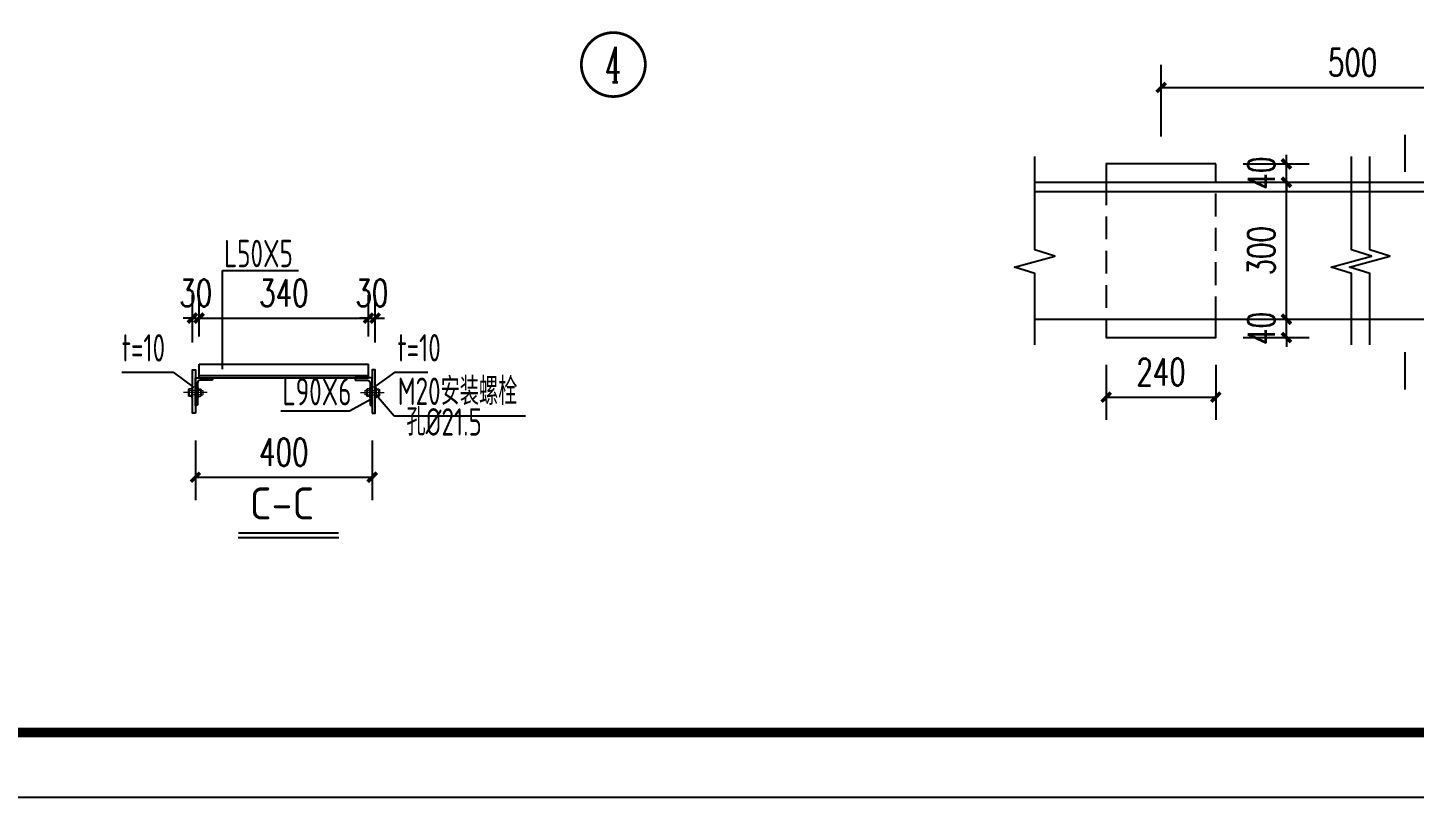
# Model space of a CAD drawing. Extents: x -33967 to 1773478, y -1022458 to -784650.
# Drawn here: x 1067948 to 1098298, y -1022458 to -1005619 of the extents above; entities that cross this region are included whole.
import ezdxf
from ezdxf.enums import TextEntityAlignment as Align

# ---------------------------------------------------------------- set-up
doc = ezdxf.new("R2010")
doc.units = 0
doc.header["$LTSCALE"] = 1000
doc.header["$MEASUREMENT"] = 0
doc.linetypes.add('DASHED', pattern=[0.75, 0.5, -0.25])
for name, color, linetype in [('AXIS', 3, 'Continuous'), ('B 板', 11, 'Continuous'), ('DIM', 146, 'Continuous'), ('Prof', 2, 'Continuous'), ('PUB_DIM', 3, 'Continuous'), ('PUB_TITLE', 4, 'Continuous'), ('TEXT', 7, 'Continuous'), ('TG', 110, 'Continuous'), ('THICK', 6, 'Continuous'), ('THIN', 7, 'Continuous'), ('型钢', 6, 'Continuous')]:
    doc.layers.add(name, color=color, linetype=linetype)
doc.layers.add('螺栓', color=15, linetype='Continuous', lineweight=18)
doc.styles.add('_TCH_DIM_T3', font='SIMPLEX', dxfattribs={"width": 0.705882, "bigfont": 'GBCBIG'})
doc.styles.add('_TCH_LABEL', font='COMPLEX', dxfattribs={"bigfont": 'GBCBIG'})
doc.styles.add('TSSD_Label', font='tssdeng.shx', dxfattribs={"width": 0.7, "bigfont": 'hztxt.shx'})
doc.styles.add('TSSD_Norm', font='tssdeng.shx', dxfattribs={"bigfont": 'hztxt.shx'})
doc.dimstyles.new('TCH-200-10', dxfattribs={"dimtxt": 595, "dimasz": 200, "dimexe": 500, "dimexo": 600, "dimgap": 252.5, "dimtad": 1, "dimdec": 0, "dimlfac": 0.1, "dimzin": 0, "dimdsep": 46, "dimtxsty": '_TCH_DIM_T3', "dimblk": 'ARCHTICK', "dimcen": 0.09, "dimclrd": 124, "dimclre": 124, "dimclrt": 7, "dimazin": 2, "dimtfac": 1, "dimtdec": 0, "dimtix": 1, "dimtmove": 2, "dimatfit": 3, "dimfxl": 1, "dimtolj": 1, "dimtzin": 0, "dimarcsym": 0})

# ---------------------------------------------------------------- blocks, each defined once
blk = doc.blocks.new('_ArchTick')
at = {"color": 0, "linetype": 'ByBlock', "const_width": 0.4}
blk.add_lwpolyline([(-0.5, -0.5), (0.5, 0.5)], dxfattribs=at)
blk = doc.blocks.new('*D242')
at = {"layer": 'AXIS', "color": 124, "lineweight": -2, "transparency": 16777216}
for p, q in [((1091556, -1012999), (1091556, -1014202)), ((1093956, -1012999), (1093956, -1014202)), ((1091556, -1013702), (1093956, -1013702))]:
    blk.add_line(p, q, dxfattribs=at)
at = {"layer": 'Defpoints', "color": 0, "transparency": 16777216}
for p in [(1091556, -1012399), (1093956, -1012399), (1093956, -1013702)]:
    blk.add_point(p, dxfattribs=at)
at = {"layer": 'AXIS', "color": 124, "lineweight": -2, "transparency": 16777216, "xscale": 200, "yscale": 200, "zscale": 200, "rotation": 180}
blk.add_blockref('_ArchTick', (1091556, -1013702), dxfattribs=at)
at = {"layer": 'AXIS', "color": 124, "lineweight": -2, "transparency": 16777216, "xscale": 200, "yscale": 200, "zscale": 200}
blk.add_blockref('_ArchTick', (1093956, -1013702), dxfattribs=at)
at = {"layer": 'AXIS', "color": 7, "transparency": 16777216, "insert": (1092756, -1013152), "char_height": 595, "attachment_point": 5, "style": '_TCH_DIM_T3'}
blk.add_mtext('\\A1;240', dxfattribs=at)
blk = doc.blocks.new('*D243')
at = {"layer": 'AXIS', "color": 124, "lineweight": -2, "transparency": 16777216}
for p, q in [((1092756, -1007999), (1092756, -1006427)), ((1101142, -1007959), (1101142, -1006427)), ((1092756, -1006927), (1101142, -1006927))]:
    blk.add_line(p, q, dxfattribs=at)
at = {"layer": 'Defpoints', "color": 0, "transparency": 16777216}
for p in [(1101142, -1006927), (1092756, -1008599), (1101142, -1008559)]:
    blk.add_point(p, dxfattribs=at)
at = {"layer": 'AXIS', "color": 124, "lineweight": -2, "transparency": 16777216, "xscale": 200, "yscale": 200, "zscale": 200, "rotation": 180}
blk.add_blockref('_ArchTick', (1092756, -1006927), dxfattribs=at)
at = {"layer": 'AXIS', "color": 124, "lineweight": -2, "transparency": 16777216, "xscale": 200, "yscale": 200, "zscale": 200}
blk.add_blockref('_ArchTick', (1101142, -1006927), dxfattribs=at)
at = {"layer": 'AXIS', "color": 7, "transparency": 16777216, "insert": (1096949, -1006377), "char_height": 595, "attachment_point": 5, "style": '_TCH_DIM_T3'}
blk.add_mtext('\\A1;500', dxfattribs=at)
blk = doc.blocks.new('*D244')
at = {"layer": 'AXIS', "color": 124, "lineweight": -2, "transparency": 16777216}
for p, q in [((1094556, -1008999), (1095999, -1008999)), ((1095499, -1011999), (1095499, -1008999)), ((1094556, -1011999), (1095999, -1011999))]:
    blk.add_line(p, q, dxfattribs=at)
at = {"layer": 'Defpoints', "color": 0, "transparency": 16777216}
for p in [(1093956, -1008999), (1095499, -1008999), (1093956, -1011999)]:
    blk.add_point(p, dxfattribs=at)
at = {"layer": 'AXIS', "color": 124, "lineweight": -2, "transparency": 16777216, "xscale": 200, "yscale": 200, "zscale": 200}
for p, rotation in [((1095499, -1008999), 90), ((1095499, -1011999), 270)]:
    blk.add_blockref('_ArchTick', p, dxfattribs=dict(at, rotation=rotation))
at = {"layer": 'AXIS', "color": 7, "transparency": 16777216, "insert": (1094949, -1010499), "char_height": 595, "attachment_point": 5, "rotation": 90, "style": '_TCH_DIM_T3'}
blk.add_mtext('\\A1;300', dxfattribs=at)
blk = doc.blocks.new('*D245')
at = {"layer": 'AXIS', "color": 124, "lineweight": -2, "transparency": 16777216}
for p, q in [((1095499, -1008599), (1095499, -1008399)), ((1094556, -1008599), (1095999, -1008599)), ((1095499, -1008999), (1095499, -1008599)), ((1094556, -1008999), (1095999, -1008999)), ((1095499, -1008999), (1095499, -1009199))]:
    blk.add_line(p, q, dxfattribs=at)
at = {"layer": 'Defpoints', "color": 0, "transparency": 16777216}
for p in [(1093956, -1008599), (1095499, -1008599), (1093956, -1008999)]:
    blk.add_point(p, dxfattribs=at)
at = {"layer": 'AXIS', "color": 124, "lineweight": -2, "transparency": 16777216, "xscale": 200, "yscale": 200, "zscale": 200}
for p, rotation in [((1095499, -1008599), 270), ((1095499, -1008999), 90)]:
    blk.add_blockref('_ArchTick', p, dxfattribs=dict(at, rotation=rotation))
at = {"layer": 'AXIS', "color": 7, "transparency": 16777216, "insert": (1094949, -1008799), "char_height": 595, "attachment_point": 5, "rotation": 90, "style": '_TCH_DIM_T3'}
blk.add_mtext('\\A1;40', dxfattribs=at)
blk = doc.blocks.new('*D246')
at = {"layer": 'AXIS', "color": 124, "lineweight": -2, "transparency": 16777216}
for p, q in [((1095499, -1011999), (1095499, -1011799)), ((1094556, -1011999), (1095999, -1011999)), ((1095499, -1012399), (1095499, -1011999)), ((1094556, -1012399), (1095999, -1012399)), ((1095499, -1012399), (1095499, -1012599))]:
    blk.add_line(p, q, dxfattribs=at)
at = {"layer": 'Defpoints', "color": 0, "transparency": 16777216}
for p in [(1093956, -1011999), (1095499, -1011999), (1093956, -1012399)]:
    blk.add_point(p, dxfattribs=at)
at = {"layer": 'AXIS', "color": 124, "lineweight": -2, "transparency": 16777216, "xscale": 200, "yscale": 200, "zscale": 200}
for p, rotation in [((1095499, -1011999), 270), ((1095499, -1012399), 90)]:
    blk.add_blockref('_ArchTick', p, dxfattribs=dict(at, rotation=rotation))
at = {"layer": 'AXIS', "color": 7, "transparency": 16777216, "insert": (1094949, -1012199), "char_height": 595, "attachment_point": 5, "rotation": 90, "style": '_TCH_DIM_T3'}
blk.add_mtext('\\A1;40', dxfattribs=at)
blk = doc.blocks.new('*D247')
at = {"layer": 'AXIS', "color": 124, "lineweight": -2, "transparency": 16777216}
for p, q in [((1075409, -1012379), (1075409, -1011473)), ((1075554, -1012505), (1075554, -1011473)), ((1075409, -1011973), (1075209, -1011973)), ((1075409, -1011973), (1075554, -1011973)), ((1075554, -1011973), (1075754, -1011973))]:
    blk.add_line(p, q, dxfattribs=at)
at = {"layer": 'Defpoints', "color": 0, "transparency": 16777216}
for p in [(1075554, -1011973), (1075409, -1012979), (1075554, -1013105)]:
    blk.add_point(p, dxfattribs=at)
at = {"layer": 'AXIS', "color": 124, "lineweight": -2, "transparency": 16777216, "xscale": 200, "yscale": 200, "zscale": 200}
blk.add_blockref('_ArchTick', (1075409, -1011973), dxfattribs=at)
at = {"layer": 'AXIS', "color": 124, "lineweight": -2, "transparency": 16777216, "xscale": 200, "yscale": 200, "zscale": 200, "rotation": 180}
blk.add_blockref('_ArchTick', (1075554, -1011973), dxfattribs=at)
at = {"layer": 'AXIS', "color": 7, "transparency": 16777216, "insert": (1075481, -1011423), "char_height": 595, "attachment_point": 5, "style": '_TCH_DIM_T3'}
blk.add_mtext('\\A1;30', dxfattribs=at)
blk = doc.blocks.new('*D248')
at = {"layer": 'AXIS', "color": 124, "lineweight": -2, "transparency": 16777216}
for p, q in [((1071699, -1012379), (1071699, -1011473)), ((1075409, -1012379), (1075409, -1011473)), ((1071699, -1011973), (1075409, -1011973))]:
    blk.add_line(p, q, dxfattribs=at)
at = {"layer": 'Defpoints', "color": 0, "transparency": 16777216}
for p in [(1075409, -1011973), (1071699, -1012979), (1075409, -1012979)]:
    blk.add_point(p, dxfattribs=at)
at = {"layer": 'AXIS', "color": 124, "lineweight": -2, "transparency": 16777216, "xscale": 200, "yscale": 200, "zscale": 200, "rotation": 180}
blk.add_blockref('_ArchTick', (1071699, -1011973), dxfattribs=at)
at = {"layer": 'AXIS', "color": 124, "lineweight": -2, "transparency": 16777216, "xscale": 200, "yscale": 200, "zscale": 200}
blk.add_blockref('_ArchTick', (1075409, -1011973), dxfattribs=at)
at = {"layer": 'AXIS', "color": 7, "transparency": 16777216, "insert": (1073554, -1011423), "char_height": 595, "attachment_point": 5, "style": '_TCH_DIM_T3'}
blk.add_mtext('\\A1;340', dxfattribs=at)
blk = doc.blocks.new('*D249')
at = {"layer": 'AXIS', "color": 124, "lineweight": -2, "transparency": 16777216}
for p, q in [((1071554, -1012505), (1071554, -1011473)), ((1071699, -1012379), (1071699, -1011473)), ((1071554, -1011973), (1071354, -1011973)), ((1071554, -1011973), (1071699, -1011973)), ((1071699, -1011973), (1071899, -1011973))]:
    blk.add_line(p, q, dxfattribs=at)
at = {"layer": 'Defpoints', "color": 0, "transparency": 16777216}
for p in [(1071699, -1011973), (1071699, -1012979), (1071554, -1013105)]:
    blk.add_point(p, dxfattribs=at)
at = {"layer": 'AXIS', "color": 124, "lineweight": -2, "transparency": 16777216, "xscale": 200, "yscale": 200, "zscale": 200}
blk.add_blockref('_ArchTick', (1071554, -1011973), dxfattribs=at)
at = {"layer": 'AXIS', "color": 124, "lineweight": -2, "transparency": 16777216, "xscale": 200, "yscale": 200, "zscale": 200, "rotation": 180}
blk.add_blockref('_ArchTick', (1071699, -1011973), dxfattribs=at)
at = {"layer": 'AXIS', "color": 7, "transparency": 16777216, "insert": (1071627, -1011423), "char_height": 595, "attachment_point": 5, "style": '_TCH_DIM_T3'}
blk.add_mtext('\\A1;30', dxfattribs=at)
blk = doc.blocks.new('*D250')
at = {"layer": 'AXIS', "color": 124, "lineweight": -2, "transparency": 16777216}
for p, q in [((1071618, -1014651), (1071618, -1015955)), ((1075491, -1014651), (1075491, -1015955)), ((1071618, -1015455), (1075491, -1015455))]:
    blk.add_line(p, q, dxfattribs=at)
at = {"layer": 'Defpoints', "color": 0, "transparency": 16777216}
for p in [(1071618, -1014051), (1075491, -1014051), (1075491, -1015455)]:
    blk.add_point(p, dxfattribs=at)
at = {"layer": 'AXIS', "color": 124, "lineweight": -2, "transparency": 16777216, "xscale": 200, "yscale": 200, "zscale": 200, "rotation": 180}
blk.add_blockref('_ArchTick', (1071618, -1015455), dxfattribs=at)
at = {"layer": 'AXIS', "color": 124, "lineweight": -2, "transparency": 16777216, "xscale": 200, "yscale": 200, "zscale": 200}
blk.add_blockref('_ArchTick', (1075491, -1015455), dxfattribs=at)
at = {"layer": 'AXIS', "color": 7, "transparency": 16777216, "insert": (1073554, -1014905), "char_height": 595, "attachment_point": 5, "style": '_TCH_DIM_T3'}
blk.add_mtext('\\A1;400', dxfattribs=at)

msp = doc.modelspace()

# ---------------------------------------------------------------- linework, layer by layer
for p, q in [((1098096.9, -1008775.2), (1098096.9, -1007959.6)), ((1098096.9, -1013532.2), (1098096.9, -1012716.6))]:
    msp.add_line(p, q)
at = {"const_width": 60, "elevation": -101181.1}
msp.add_lwpolyline([(1081466.6, -1006425.1, 1), (1080066.6, -1006425.1, 1)], format="xyb", close=True, dxfattribs=at)
at = {"layer": 'B 板'}
for points in [[(1093956.1, -1008599), (1091556.1, -1008599), (1091556.1, -1008999)], [(1093956.1, -1008999), (1093956.1, -1008599)], [(1091556.1, -1011999), (1091556.1, -1012399), (1093956.1, -1012399), (1093956.1, -1011999)]]:
    msp.add_lwpolyline(points, dxfattribs=at)
at = {"layer": 'B 板', "linetype": 'DASHED'}
for points in [[(1091556.1, -1008999), (1091556.1, -1011999)], [(1093956.1, -1011999), (1093956.1, -1008999)]]:
    msp.add_lwpolyline(points, dxfattribs=at)
at = {"layer": 'DIM'}
for points in [[(1089991, -1012559), (1089991, -1010999), (1089551, -1010859), (1090431, -1010619), (1089991, -1010479), (1089991, -1008439)], [(1096922.1, -1012559), (1096922.1, -1010999), (1096482.1, -1010859), (1097362.1, -1010619), (1096922.1, -1010479), (1096922.1, -1008439)], [(1097322.1, -1012559), (1097322.1, -1010999), (1096882.1, -1010859), (1097762.1, -1010619), (1097322.1, -1010479), (1097322.1, -1008439)]]:
    msp.add_lwpolyline(points, dxfattribs=at)
at = {"layer": 'Prof'}
for p, q in [((1071699.4, -1013282.7), (1071699.4, -1012979)), ((1071699.4, -1012979), (1075408.8, -1012979)), ((1075408.8, -1013282.7), (1075408.8, -1012979)), ((1071699.4, -1013231), (1075408.8, -1013231)), ((1071699.4, -1013282.7), (1075408.8, -1013282.7))]:
    msp.add_line(p, q, dxfattribs=at)
at = {"layer": 'PUB_DIM', "linetype": 'ByBlock'}
for p, q in [((1072210.4, -1010932.2), (1073878.2, -1010932.2)), ((1072210.4, -1013086.9), (1072210.4, -1010932.2)), ((1070009, -1013155.2), (1071133.4, -1013155.2)), ((1071133.4, -1013155.2), (1071584.2, -1013490.2)), ((1075983.1, -1013155.2), (1075519.8, -1013490.2)), ((1075983.1, -1013155.2), (1076704.8, -1013155.2)), ((1075573.7, -1013648.4), (1075968.5, -1014110.2)), ((1074993.4, -1014001.5), (1075442.5, -1013753)), ((1073488, -1014001.5), (1074993.4, -1014001.5)), ((1075968.5, -1014110.2), (1078842.1, -1014110.2))]:
    msp.add_line(p, q, dxfattribs=at)
at = {"layer": 'PUB_TITLE'}
msp.add_lwpolyline([(1012492.1, -1022458.4), (1131292.1, -1022458.4), (1131292.1, -938458.4), (1012492.1, -938458.4)], close=True, dxfattribs=at)
at = {"layer": 'PUB_TITLE', "const_width": 212.1}
msp.add_lwpolyline([(1015312.4, -1021044.2), (1015312.4, -939872.6), (1129292.1, -939872.6), (1129292.1, -1021044.2)], close=True, dxfattribs=at)
at = {"layer": 'TG'}
for points in [[(1071617.7, -1014050.9), (1071554.1, -1014050.9), (1071554.1, -1013105.2), (1071617.7, -1013105.2)], [(1075490.5, -1014050.9), (1075554.1, -1014050.9), (1075554.1, -1013105.2), (1075490.5, -1013105.2)]]:
    msp.add_lwpolyline(points, close=True, dxfattribs=at)
at = {"layer": 'THICK', "linetype": 'ByBlock', "const_width": 50}
msp.add_lwpolyline([(1072558.1, -1016675.1), (1074757.4, -1016675.1)], dxfattribs=at)
at = {"layer": 'THIN', "linetype": 'ByBlock'}
msp.add_lwpolyline([(1072558.1, -1016775.1), (1074757.4, -1016775.1)], dxfattribs=at)
at = {"layer": '型钢'}
for p, q in [((1089991, -1008999), (1103779.2, -1008999)), ((1089991, -1009199), (1103779.2, -1009199)), ((1089991, -1011999), (1103779.2, -1011999))]:
    msp.add_line(p, q, dxfattribs=at)
for points in [[(1071617.7, -1013282.7), (1071995.7, -1013282.7), (1071995.7, -1013314.7, -0.4142136), (1071979.7, -1013330.7), (1071725.7, -1013330.7, 0.4142136), (1071665.7, -1013390.7), (1071665.7, -1013866.7, -0.4142136), (1071649.7, -1013882.7), (1071617.7, -1013882.7)], [(1075490.5, -1013282.7), (1075112.5, -1013282.7), (1075112.5, -1013314.7, 0.4142136), (1075128.5, -1013330.7), (1075382.5, -1013330.7, -0.4142136), (1075442.5, -1013390.7), (1075442.5, -1013866.7, 0.4142136), (1075458.5, -1013882.7), (1075490.5, -1013882.7)]]:
    msp.add_lwpolyline(points, format="xyb", close=True, dxfattribs=at)
at = {"layer": '螺栓'}
for p, q in [((1071876.5, -1013603), (1071361, -1013603)), ((1071479, -1013519.6), (1071463.3, -1013535.4)), ((1071463.3, -1013535.4), (1071463.3, -1013670.6)), ((1071479, -1013686.3), (1071463.3, -1013670.6)), ((1071534.5, -1013519.6), (1071479, -1013519.6)), ((1071479, -1013519.6), (1071479, -1013686.3)), ((1071479, -1013547.4), (1071534.5, -1013547.4)), ((1071479, -1013658.5), (1071534.5, -1013658.5)), ((1071534.5, -1013686.3), (1071479, -1013686.3)), ((1071556.8, -1013491.9), (1071534.5, -1013491.9)), ((1071534.5, -1013491.9), (1071534.5, -1013714.1)), ((1071747.8, -1013557.6), (1071534.5, -1013557.6)), ((1071747.8, -1013648.4), (1071534.5, -1013648.4)), ((1071556.8, -1013491.9), (1071556.8, -1013714.1)), ((1071654.3, -1013491.9), (1071654.3, -1013714.1)), ((1071654.3, -1013491.9), (1071676.5, -1013491.9)), ((1071676.5, -1013491.9), (1071676.5, -1013714.1)), ((1071676.5, -1013519.6), (1071732.1, -1013519.6)), ((1071732.1, -1013547.4), (1071676.5, -1013547.4)), ((1071732.1, -1013658.5), (1071676.5, -1013658.5)), ((1071676.5, -1013686.3), (1071732.1, -1013686.3)), ((1071732.1, -1013519.6), (1071732.1, -1013686.3)), ((1071732.1, -1013519.6), (1071747.8, -1013535.4)), ((1071732.1, -1013686.3), (1071747.8, -1013670.6)), ((1071747.8, -1013535.4), (1071747.8, -1013670.6)), ((1071747.8, -1013557.6), (1071781.2, -1013557.6)), ((1071747.8, -1013648.4), (1071781.2, -1013648.4)), ((1071781.2, -1013557.6), (1071781.2, -1013648.4)), ((1075231.7, -1013603), (1075747.2, -1013603)), ((1075360.4, -1013557.6), (1075327.1, -1013557.6)), ((1075327.1, -1013557.6), (1075327.1, -1013648.4)), ((1075360.4, -1013648.4), (1075327.1, -1013648.4)), ((1075376.1, -1013519.6), (1075360.4, -1013535.4)), ((1075360.4, -1013535.4), (1075360.4, -1013670.6)), ((1075360.4, -1013557.6), (1075573.7, -1013557.6)), ((1075360.4, -1013648.4), (1075573.7, -1013648.4)), ((1075376.1, -1013686.3), (1075360.4, -1013670.6)), ((1075431.7, -1013519.6), (1075376.1, -1013519.6)), ((1075376.1, -1013519.6), (1075376.1, -1013686.3)), ((1075376.1, -1013547.4), (1075431.7, -1013547.4)), ((1075376.1, -1013658.5), (1075431.7, -1013658.5)), ((1075431.7, -1013686.3), (1075376.1, -1013686.3)), ((1075453.9, -1013491.9), (1075431.7, -1013491.9)), ((1075431.7, -1013491.9), (1075431.7, -1013714.1)), ((1075453.9, -1013491.9), (1075453.9, -1013714.1)), ((1075551.4, -1013491.9), (1075551.4, -1013714.1)), ((1075551.4, -1013491.9), (1075573.7, -1013491.9)), ((1075573.7, -1013491.9), (1075573.7, -1013714.1)), ((1075573.7, -1013519.6), (1075629.2, -1013519.6)), ((1075629.2, -1013547.4), (1075573.7, -1013547.4)), ((1075629.2, -1013658.5), (1075573.7, -1013658.5)), ((1075573.7, -1013686.3), (1075629.2, -1013686.3)), ((1075629.2, -1013519.6), (1075629.2, -1013686.3)), ((1075629.2, -1013519.6), (1075644.9, -1013535.4)), ((1075629.2, -1013686.3), (1075644.9, -1013670.6)), ((1075644.9, -1013535.4), (1075644.9, -1013670.6)), ((1071556.8, -1013714.1), (1071534.5, -1013714.1)), ((1071654.3, -1013714.1), (1071676.5, -1013714.1)), ((1075453.9, -1013714.1), (1075431.7, -1013714.1)), ((1075551.4, -1013714.1), (1075573.7, -1013714.1))]:
    msp.add_line(p, q, dxfattribs=at)

# ---------------------------------------------------------------- texts
at = {"style": '_TCH_LABEL', "width": 0.5625}
msp.add_text('4', height=772.1, dxfattribs=at).set_placement((1080601.2, -1006811.2, -99899), (1080932.1, -1006811.2, -99899), align=Align.FIT)
at = {"layer": 'TEXT', "style": 'TSSD_Label', "width": 0.7}
for s, p in [('L50X5', (1072244.4, -1010859.5)), ('L90X6', (1073525.2, -1013882.1))]:
    msp.add_text(s, height=600, dxfattribs=at).set_placement(p)
for s, p in [('t=10', (1070004.4, -1013103.9)), ('t=10', (1076038.8, -1013102.9)), ('M20安装螺栓', (1076047, -1014053.7)), ('孔%%c21.5', (1076237.9, -1014724.6))]:
    msp.add_text(s, height=600, dxfattribs=at).set_placement(p, align=Align.BOTTOM_LEFT)
at = {"layer": 'TEXT', "linetype": 'ByBlock', "style": 'TSSD_Norm'}
msp.add_text('C-C', height=700, dxfattribs=at).set_placement((1072806.4, -1016588.9), align=Align.BOTTOM_LEFT)

# ---------------------------------------------------------------- dimensions: what is measured, and where the dimension line sits
at = {"layer": 'AXIS'}
for base, p1, p2, text, picture, middle in [((1101142.3, -1006927.4), (1092756.1, -1008599), (1101142.3, -1008559), '500', '*D243', (1096949.2, -1006377.4)), ((1071699.4, -1011972.8), (1071554.1, -1013105.2), (1071699.4, -1012979), '30', '*D249', (1071626.8, -1011422.8)), ((1075408.8, -1011972.8), (1071699.4, -1012979), (1075408.8, -1012979), '340', '*D248', (1073554.1, -1011422.8)), ((1075554.1, -1011972.8), (1075408.8, -1012979), (1075554.1, -1013105.2), '30', '*D247', (1075481.4, -1011422.8)), ((1075490.5, -1015455.5), (1071617.7, -1014050.9), (1075490.5, -1014050.9), '400', '*D250', (1073554.1, -1014905.5))]:
    dim = msp.add_linear_dim(base=base, p1=p1, p2=p2, text=text, dimstyle='TCH-200-10', dxfattribs=at)
    dim.commit()
    dim.dimension.update_dxf_attribs({"geometry": picture, "text_midpoint": middle})
for base, p1, p2, picture, middle in [((1095499.1, -1008599), (1093956.1, -1008999), (1093956.1, -1008599), '*D245', (1094949.1, -1008799)), ((1095499.1, -1008999), (1093956.1, -1011999), (1093956.1, -1008999), '*D244', (1094949.1, -1010499)), ((1095499.1, -1011999), (1093956.1, -1012399), (1093956.1, -1011999), '*D246', (1094949.1, -1012199))]:
    dim = msp.add_linear_dim(base=base, p1=p1, p2=p2, angle=90, dimstyle='TCH-200-10', dxfattribs=at)
    dim.commit()
    dim.dimension.update_dxf_attribs({"geometry": picture, "text_midpoint": middle})
dim = msp.add_linear_dim(base=(1093956.1, -1013702.2), p1=(1091556.1, -1012399), p2=(1093956.1, -1012399), dimstyle='TCH-200-10', dxfattribs=at)
dim.commit()
dim.dimension.update_dxf_attribs({"geometry": '*D242', "text_midpoint": (1092756.1, -1013152.2)})

doc.saveas('drawing.dxf')
